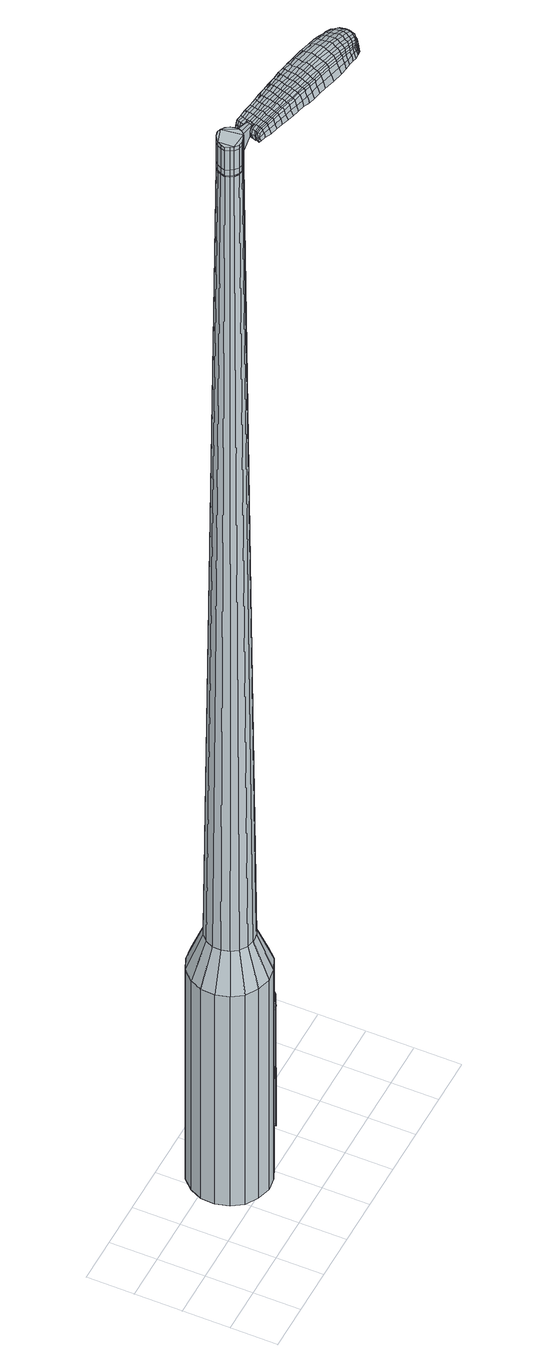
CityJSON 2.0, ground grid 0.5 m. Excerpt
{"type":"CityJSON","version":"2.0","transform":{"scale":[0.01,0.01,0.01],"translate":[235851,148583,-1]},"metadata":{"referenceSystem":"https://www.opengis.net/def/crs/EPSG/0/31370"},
"CityObjects":{
"object1":{"type":"GenericCityObject","attributes":{"cluster":163,"mean_distance_to_centroid":0.31,"new_centroid_x":235852.28,"new_centroid_y":148583.85,"mean_distance_to_camera":7.47,"H1":-74.89,"H2":-70.82,"Z_final":111.39,"cluster2":-1,"proj_x":235851.47,"proj_y":148587.11,"id_line":62836,"bearing_l":256.15,"distance":3.35,"orientation":"left","G_obj":346.15},"geometry":[{"type":"MultiSurface","lod":"2","boundaries":[[[0,1,2,3]],[[1,4,5,2]],[[4,6,7,5]],[[6,8,9,7]],[[8,10,11,9]],[[10,12,13,11]],[[12,14,15,13]],[[14,16,17,15]],[[16,18,19,17]],[[18,20,21,19]],[[20,22,23,21]],[[22,24,25,23]],[[24,26,27,25]],[[26,28,29,27]],[[28,30,31,29]],[[30,32,33,31]],[[32,34,35,33]],[[34,0,3,35]],[[36,37,38,39]],[[38,40,41,42]],[[41,43,42]],[[42,44,45,46]],[[45,47,46]],[[46,48,49,50]],[[49,51,50]],[[42,46,50,38]],[[50,52,39,38]],[[53,36,39]],[[2,5,7,35]],[[7,9,11,15]],[[11,13,15]],[[15,17,19,23]],[[19,21,23]],[[23,25,27,31]],[[27,29,31]],[[15,23,31,7]],[[31,33,35,7]],[[3,2,35]],[[1,0,54,55]],[[0,34,56,54]],[[34,32,57,56]],[[32,30,58,57]],[[30,28,59,58]],[[28,26,60,59]],[[26,24,61,60]],[[24,22,62,61]],[[22,20,63,62]],[[20,18,64,63]],[[18,16,65,64]],[[16,14,66,65]],[[14,12,67,66]],[[12,10,68,67]],[[10,8,69,68]],[[8,6,70,69]],[[6,4,71,70]],[[4,1,55,71]],[[55,54,72,73]],[[54,56,74,72]],[[56,57,75,74]],[[57,58,76,75]],[[58,59,77,76]],[[59,60,78,77]],[[60,61,79,78]],[[61,62,80,79]],[[62,63,81,80]],[[63,64,82,81]],[[64,65,83,82]],[[65,66,84,83]],[[66,67,85,84]],[[67,68,86,85]],[[68,69,87,86]],[[69,70,88,87]],[[70,71,89,88]],[[71,55,73,89]],[[90,91,92,93]],[[74,94,91,90]],[[95,96,94,74]],[[76,97,96,95]],[[98,99,97,76]],[[100,101,99,98]],[[79,102,101,100]],[[80,103,102,79]],[[81,104,103,80]],[[82,105,104,81]],[[106,107,105,82]],[[84,108,107,106]],[[109,110,108,84]],[[111,112,110,109]],[[113,114,112,111]],[[88,115,114,113]],[[116,117,115,88]],[[93,92,117,116]],[[118,119,120,121]],[[122,118,121,123]],[[124,122,123,125]],[[126,124,125,127]],[[128,126,127,129]],[[130,128,129,131]],[[132,130,131,133]],[[134,132,133,135]],[[136,134,135,137]],[[138,136,137,139]],[[140,138,139,141]],[[142,140,141,143]],[[144,142,143,145]],[[146,144,145,147]],[[148,146,147,149]],[[150,148,149,151]],[[73,72,90,93]],[[72,74,90]],[[75,95,74]],[[75,76,95]],[[77,98,76]],[[77,78,100,98]],[[78,79,100]],[[83,106,82]],[[83,84,106]],[[85,109,84]],[[85,86,111,109]],[[86,87,113,111]],[[87,88,113]],[[89,116,88]],[[89,73,93,116]],[[152,153,92,91]],[[153,154,117,92]],[[154,115,117]],[[155,114,115]],[[155,156,112,114]],[[156,157,110,112]],[[157,108,110]],[[158,107,108]],[[158,105,107]],[[159,101,102]],[[159,160,99,101]],[[160,97,99]],[[161,96,97]],[[161,94,96]],[[152,91,94]],[[39,52,150,162]],[[153,152,163,151]],[[53,39,162,119]],[[152,94,120,163]],[[36,53,119,118]],[[94,161,121,120]],[[37,36,118,122]],[[161,97,123,121]],[[38,37,122,124]],[[97,160,125,123]],[[40,38,124,126]],[[160,159,127,125]],[[41,40,126,128]],[[159,102,129,127]],[[43,41,128,130]],[[102,103,131,129]],[[42,43,130,132]],[[103,104,133,131]],[[44,42,132,134]],[[104,105,135,133]],[[45,44,134,136]],[[105,158,137,135]],[[47,45,136,138]],[[158,108,139,137]],[[46,47,138,140]],[[108,157,141,139]],[[48,46,140,142]],[[157,156,143,141]],[[49,48,142,144]],[[156,155,145,143]],[[51,49,144,146]],[[155,115,147,145]],[[50,51,146,148]],[[115,154,149,147]],[[52,50,148,150]],[[154,153,151,149]],[[150,151,164,165]],[[151,163,166,164]],[[163,120,167,166]],[[120,119,168,167]],[[119,162,169,168]],[[162,150,165,169]],[[170,171,172,173]],[[174,170,173,175]],[[170,174,176,177]],[[171,170,177,178]],[[179,180,181,182]],[[183,179,182,184]],[[179,183,185,186]],[[180,179,186,187]],[[188,189,190,191]],[[192,188,191,193]],[[188,192,194,195]],[[189,188,195,196]],[[197,198,199,200]],[[201,197,200,202]],[[197,201,203,204]],[[198,197,204,205]],[[206,207,208,209]],[[210,206,209,211]],[[206,210,212,213]],[[207,206,213,214]],[[215,216,217,218]],[[219,215,218,220]],[[215,219,221,222]],[[216,215,222,223]],[[224,225,226,227]],[[216,224,227,217]],[[224,216,223,228]],[[225,224,228,229]],[[230,231,232,233]],[[225,230,233,226]],[[230,225,229,234]],[[231,230,234,235]],[[236,174,175,237]],[[231,236,237,232]],[[236,231,235,238]],[[174,236,238,176]],[[239,240,241,242]],[[243,239,242,244]],[[239,243,245,246]],[[240,239,246,247]],[[248,249,250,251]],[[240,248,251,241]],[[248,240,247,252]],[[249,248,252,253]],[[254,255,256,257]],[[249,254,257,250]],[[254,249,253,258]],[[255,254,258,259]],[[260,261,262,263]],[[255,260,263,256]],[[260,255,259,264]],[[261,260,264,265]],[[266,171,178,267]],[[261,266,267,262]],[[266,261,265,268]],[[171,266,268,172]],[[269,270,271,272]],[[273,269,272,274]],[[269,273,275,276]],[[270,269,276,277]],[[278,279,280,281]],[[270,278,281,271]],[[278,270,277,282]],[[279,278,282,283]],[[284,285,286,287]],[[279,284,287,280]],[[284,279,283,288]],[[285,284,288,289]],[[290,183,184,291]],[[285,290,291,286]],[[290,285,289,292]],[[183,290,292,185]],[[293,294,295,296]],[[297,293,296,298]],[[293,297,299,300]],[[294,293,300,301]],[[302,303,304,305]],[[294,302,305,295]],[[302,294,301,306]],[[303,302,306,307]],[[308,309,310,311]],[[303,308,311,304]],[[308,303,307,312]],[[309,308,312,313]],[[314,315,316,317]],[[309,314,317,310]],[[314,309,313,318]],[[315,314,318,319]],[[320,180,187,321]],[[315,320,321,316]],[[320,315,319,322]],[[180,320,322,181]],[[323,209,208,324]],[[325,323,324,326]],[[323,325,327,328]],[[209,323,328,211]],[[329,325,326,330]],[[331,329,330,332]],[[329,331,333,334]],[[325,329,334,327]],[[335,331,332,336]],[[337,335,336,338]],[[335,337,339,340]],[[331,335,340,333]],[[341,337,338,342]],[[343,341,342,344]],[[341,343,345,346]],[[337,341,346,339]],[[347,343,344,348]],[[198,347,348,199]],[[347,198,205,349]],[[343,347,349,345]],[[350,351,196,195]],[[352,350,195,194]],[[350,352,353,354]],[[351,350,354,355]],[[356,357,355,354]],[[358,356,354,353]],[[356,358,359,360]],[[357,356,360,361]],[[362,363,361,360]],[[364,362,360,359]],[[362,364,365,366]],[[363,362,366,367]],[[368,369,367,366]],[[370,368,366,365]],[[368,370,203,201]],[[369,368,201,202]],[[371,372,373,374]],[[273,371,374,275]],[[371,273,274,375]],[[372,371,375,376]],[[377,192,193,378]],[[372,377,378,373]],[[377,372,376,379]],[[192,377,379,194]],[[380,381,382,383]],[[219,380,383,221]],[[380,219,220,384]],[[381,380,384,385]],[[386,387,388,389]],[[381,386,389,382]],[[386,381,385,390]],[[387,386,390,391]],[[392,189,196,393]],[[387,392,393,388]],[[392,387,391,394]],[[189,392,394,190]],[[395,396,397,398]],[[177,395,398,178]],[[395,177,176,399]],[[396,395,399,400]],[[401,402,403,404]],[[396,401,404,397]],[[401,396,400,405]],[[402,401,405,406]],[[407,200,199,408]],[[402,407,408,403]],[[407,402,406,409]],[[200,407,409,202]],[[410,411,412,413]],[[182,410,413,184]],[[410,182,181,414]],[[411,410,414,415]],[[416,204,203,417]],[[411,416,417,412]],[[416,411,415,418]],[[204,416,418,205]],[[419,420,421,422]],[[297,419,422,299]],[[419,297,298,423]],[[420,419,423,424]],[[425,210,211,426]],[[420,425,426,421]],[[425,420,424,427]],[[210,425,427,212]],[[428,429,430,431]],[[243,428,431,245]],[[428,243,244,432]],[[429,428,432,433]],[[434,435,436,437]],[[429,434,437,430]],[[434,429,433,438]],[[435,434,438,439]],[[440,207,214,441]],[[435,440,441,436]],[[440,435,439,442]],[[207,440,442,208]],[[443,444,433,432]],[[242,443,432,244]],[[443,242,241,445]],[[444,443,445,446]],[[447,448,439,438]],[[444,447,438,433]],[[447,444,446,449]],[[448,447,449,450]],[[451,324,208,442]],[[448,451,442,439]],[[451,448,450,452]],[[324,451,452,326]],[[453,454,455,456]],[[300,453,456,301]],[[453,300,299,422]],[[454,453,422,421]],[[457,328,327,458]],[[454,457,458,455]],[[457,454,421,426]],[[328,457,426,211]],[[459,460,446,445]],[[251,459,445,241]],[[459,251,250,461]],[[460,459,461,462]],[[463,464,450,449]],[[460,463,449,446]],[[463,460,462,465]],[[464,463,465,466]],[[467,330,326,452]],[[464,467,452,450]],[[467,464,466,468]],[[330,467,468,332]],[[469,470,471,472]],[[306,469,472,307]],[[469,306,301,456]],[[470,469,456,455]],[[473,334,333,474]],[[470,473,474,471]],[[473,470,455,458]],[[334,473,458,327]],[[475,476,462,461]],[[257,475,461,250]],[[475,257,256,477]],[[476,475,477,478]],[[479,480,466,465]],[[476,479,465,462]],[[479,476,478,481]],[[480,479,481,482]],[[483,336,332,468]],[[480,483,468,466]],[[483,480,482,484]],[[336,483,484,338]],[[485,486,487,488]],[[312,485,488,313]],[[485,312,307,472]],[[486,485,472,471]],[[489,340,339,490]],[[486,489,490,487]],[[489,486,471,474]],[[340,489,474,333]],[[491,492,478,477]],[[263,491,477,256]],[[491,263,262,493]],[[492,491,493,494]],[[495,496,482,481]],[[492,495,481,478]],[[495,492,494,497]],[[496,495,497,498]],[[499,342,338,484]],[[496,499,484,482]],[[499,496,498,500]],[[342,499,500,344]],[[501,502,503,504]],[[318,501,504,319]],[[501,318,313,488]],[[502,501,488,487]],[[505,346,345,506]],[[502,505,506,503]],[[505,502,487,490]],[[346,505,490,339]],[[507,508,494,493]],[[267,507,493,262]],[[507,267,178,398]],[[508,507,398,397]],[[509,510,498,497]],[[508,509,497,494]],[[509,508,397,404]],[[510,509,404,403]],[[511,348,344,500]],[[510,511,500,498]],[[511,510,403,408]],[[348,511,408,199]],[[512,513,415,414]],[[322,512,414,181]],[[512,322,319,504]],[[513,512,504,503]],[[514,349,205,418]],[[513,514,418,415]],[[514,513,503,506]],[[349,514,506,345]],[[515,516,376,375]],[[272,515,375,274]],[[515,272,271,517]],[[516,515,517,518]],[[519,352,194,379]],[[516,519,379,376]],[[519,516,518,520]],[[352,519,520,353]],[[521,522,523,524]],[[222,521,524,223]],[[521,222,221,383]],[[522,521,383,382]],[[525,526,527,528]],[[522,525,528,523]],[[525,522,382,389]],[[526,525,389,388]],[[529,351,355,530]],[[526,529,530,527]],[[529,526,388,393]],[[351,529,393,196]],[[531,532,518,517]],[[281,531,517,271]],[[531,281,280,533]],[[532,531,533,534]],[[535,358,353,520]],[[532,535,520,518]],[[535,532,534,536]],[[358,535,536,359]],[[537,538,539,540]],[[228,537,540,229]],[[537,228,223,524]],[[538,537,524,523]],[[541,542,543,544]],[[538,541,544,539]],[[541,538,523,528]],[[542,541,528,527]],[[545,357,361,546]],[[542,545,546,543]],[[545,542,527,530]],[[357,545,530,355]],[[547,548,534,533]],[[287,547,533,280]],[[547,287,286,549]],[[548,547,549,550]],[[551,364,359,536]],[[548,551,536,534]],[[551,548,550,552]],[[364,551,552,365]],[[553,554,555,556]],[[234,553,556,235]],[[553,234,229,540]],[[554,553,540,539]],[[557,558,559,560]],[[554,557,560,555]],[[557,554,539,544]],[[558,557,544,543]],[[561,363,367,562]],[[558,561,562,559]],[[561,558,543,546]],[[363,561,546,361]],[[563,564,550,549]],[[291,563,549,286]],[[563,291,184,413]],[[564,563,413,412]],[[565,370,365,552]],[[564,565,552,550]],[[565,564,412,417]],[[370,565,417,203]],[[566,567,400,399]],[[238,566,399,176]],[[566,238,235,556]],[[567,566,556,555]],[[568,569,406,405]],[[567,568,405,400]],[[568,567,555,560]],[[569,568,560,559]],[[570,369,202,409]],[[569,570,409,406]],[[570,569,559,562]],[[369,570,562,367]],[[571,572,573,574]],[[574,573,575,576]],[[577,575,573,578]],[[578,573,572,579]],[[580,581,582,583]],[[583,582,584,585]],[[586,584,582,587]],[[587,582,581,588]],[[589,590,591,592]],[[592,591,593,594]],[[595,593,591,596]],[[596,591,590,597]],[[598,599,600,601]],[[601,600,602,603]],[[604,602,600,605]],[[605,600,599,606]],[[607,608,609,610]],[[610,609,611,612]],[[613,611,609,614]],[[614,609,608,615]],[[616,617,618,619]],[[619,618,620,621]],[[622,620,618,623]],[[623,618,617,624]],[[625,626,627,628]],[[628,627,617,616]],[[624,617,627,629]],[[629,627,626,630]],[[631,632,633,634]],[[634,633,626,625]],[[630,626,633,635]],[[635,633,632,636]],[[576,575,637,638]],[[638,637,632,631]],[[636,632,637,639]],[[639,637,575,577]],[[640,641,642,643]],[[643,642,644,645]],[[646,644,642,647]],[[647,642,641,648]],[[649,650,651,652]],[[652,651,641,640]],[[648,641,651,653]],[[653,651,650,654]],[[655,656,657,658]],[[658,657,650,649]],[[654,650,657,659]],[[659,657,656,660]],[[661,662,663,664]],[[664,663,656,655]],[[660,656,663,665]],[[665,663,662,666]],[[579,572,667,668]],[[668,667,662,661]],[[666,662,667,669]],[[669,667,572,571]],[[670,671,672,673]],[[673,672,674,675]],[[676,674,672,677]],[[677,672,671,678]],[[679,680,681,682]],[[682,681,671,670]],[[678,671,681,683]],[[683,681,680,684]],[[685,686,687,688]],[[688,687,680,679]],[[684,680,687,689]],[[689,687,686,690]],[[585,584,691,692]],[[692,691,686,685]],[[690,686,691,693]],[[693,691,584,586]],[[694,695,696,697]],[[697,696,698,699]],[[700,698,696,701]],[[701,696,695,702]],[[703,704,705,706]],[[706,705,695,694]],[[702,695,705,707]],[[707,705,704,708]],[[709,710,711,712]],[[712,711,704,703]],[[708,704,711,713]],[[713,711,710,714]],[[715,716,717,718]],[[718,717,710,709]],[[714,710,717,719]],[[719,717,716,720]],[[588,581,721,722]],[[722,721,716,715]],[[720,716,721,723]],[[723,721,581,580]],[[607,610,724,725]],[[725,724,726,727]],[[728,726,724,729]],[[729,724,610,612]],[[727,726,730,731]],[[731,730,732,733]],[[734,732,730,735]],[[735,730,726,728]],[[733,732,736,737]],[[737,736,738,739]],[[740,738,736,741]],[[741,736,732,734]],[[739,738,742,743]],[[743,742,744,745]],[[746,744,742,747]],[[747,742,738,740]],[[745,744,748,749]],[[749,748,599,598]],[[606,599,748,750]],[[750,748,744,746]],[[597,751,752,596]],[[596,752,753,595]],[[754,753,752,755]],[[755,752,751,756]],[[756,757,758,755]],[[755,758,759,754]],[[760,759,758,761]],[[761,758,757,762]],[[762,763,764,761]],[[761,764,765,760]],[[766,765,764,767]],[[767,764,763,768]],[[768,769,770,767]],[[767,770,771,766]],[[604,771,770,602]],[[602,770,769,603]],[[772,773,774,775]],[[775,774,674,676]],[[675,674,774,776]],[[776,774,773,777]],[[594,593,778,779]],[[779,778,773,772]],[[777,773,778,780]],[[780,778,593,595]],[[781,782,783,784]],[[784,783,620,622]],[[621,620,783,785]],[[785,783,782,786]],[[787,788,789,790]],[[790,789,782,781]],[[786,782,789,791]],[[791,789,788,792]],[[597,590,793,794]],[[794,793,788,787]],[[792,788,793,795]],[[795,793,590,589]],[[796,797,798,799]],[[799,798,578,579]],[[577,578,798,800]],[[800,798,797,801]],[[802,803,804,805]],[[805,804,797,796]],[[801,797,804,806]],[[806,804,803,807]],[[598,601,808,809]],[[809,808,803,802]],[[807,803,808,810]],[[810,808,601,603]],[[811,812,813,814]],[[814,813,583,585]],[[580,583,813,815]],[[815,813,812,816]],[[604,605,817,818]],[[818,817,812,811]],[[816,812,817,819]],[[819,817,605,606]],[[820,821,822,823]],[[823,822,698,700]],[[699,698,822,824]],[[824,822,821,825]],[[612,611,826,827]],[[827,826,821,820]],[[825,821,826,828]],[[828,826,611,613]],[[829,830,831]],[[831,830,644,646]],[[645,644,830,832]],[[832,830,833]],[[834,835,836,837]],[[837,836,830,829]],[[833,830,836,838]],[[838,836,835,839]],[[615,608,840,841]],[[841,840,835,834]],[[839,835,840,842]],[[842,840,608,607]],[[833,843,844,832]],[[832,844,643,645]],[[640,643,844,845]],[[845,844,843,846]],[[839,847,848,838]],[[838,848,843,833]],[[846,843,848,849]],[[849,848,847,850]],[[607,725,851,842]],[[842,851,847,839]],[[850,847,851,852]],[[852,851,725,727]],[[853,854,855,856]],[[856,855,701,702]],[[700,701,855,823]],[[823,855,854,820]],[[728,729,857,858]],[[858,857,854,853]],[[820,854,857,827]],[[827,857,729,612]],[[846,859,860,845]],[[845,860,652,640]],[[649,652,860,861]],[[861,860,859,862]],[[850,863,864,849]],[[849,864,859,846]],[[862,859,864,865]],[[865,864,863,866]],[[727,731,867,852]],[[852,867,863,850]],[[866,863,867,868]],[[868,867,731,733]],[[869,870,871,872]],[[872,871,707,708]],[[702,707,871,856]],[[856,871,870,853]],[[734,735,873,874]],[[874,873,870,869]],[[853,870,873,858]],[[858,873,735,728]],[[862,875,876,861]],[[861,876,658,649]],[[655,658,876,877]],[[877,876,875,878]],[[866,879,880,865]],[[865,880,875,862]],[[878,875,880,881]],[[881,880,879,882]],[[733,737,883,868]],[[868,883,879,866]],[[882,879,883,884]],[[884,883,737,739]],[[885,886,887,888]],[[888,887,713,714]],[[708,713,887,872]],[[872,887,886,869]],[[740,741,889,890]],[[890,889,886,885]],[[869,886,889,874]],[[874,889,741,734]],[[878,891,892,877]],[[877,892,664,655]],[[661,664,892,893]],[[893,892,891,894]],[[882,895,896,881]],[[881,896,891,878]],[[894,891,896,897]],[[897,896,895,898]],[[739,743,899,884]],[[884,899,895,882]],[[898,895,899,900]],[[900,899,743,745]],[[901,902,903,904]],[[904,903,719,720]],[[714,719,903,888]],[[888,903,902,885]],[[746,747,905,906]],[[906,905,902,901]],[[885,902,905,890]],[[890,905,747,740]],[[894,907,908,893]],[[893,908,668,661]],[[579,668,908,799]],[[799,908,907,796]],[[898,909,910,897]],[[897,910,907,894]],[[796,907,910,805]],[[805,910,909,802]],[[745,749,911,900]],[[900,911,909,898]],[[802,909,911,809]],[[809,911,749,598]],[[816,912,913,815]],[[815,913,723,580]],[[720,723,913,904]],[[904,913,912,901]],[[606,750,914,819]],[[819,914,912,816]],[[901,912,914,906]],[[906,914,750,746]],[[777,915,916,776]],[[776,916,673,675]],[[670,673,916,917]],[[917,916,915,918]],[[595,753,919,780]],[[780,919,915,777]],[[918,915,919,920]],[[920,919,753,754]],[[921,922,923,924]],[[924,923,623,624]],[[622,623,923,784]],[[784,923,922,781]],[[925,926,927,928]],[[928,927,922,921]],[[781,922,927,790]],[[790,927,926,787]],[[756,751,929,930]],[[930,929,926,925]],[[787,926,929,794]],[[794,929,751,597]],[[918,931,932,917]],[[917,932,682,670]],[[679,682,932,933]],[[933,932,931,934]],[[754,759,935,920]],[[920,935,931,918]],[[934,931,935,936]],[[936,935,759,760]],[[937,938,939,940]],[[940,939,629,630]],[[624,629,939,924]],[[924,939,938,921]],[[941,942,943,944]],[[944,943,938,937]],[[921,938,943,928]],[[928,943,942,925]],[[762,757,945,946]],[[946,945,942,941]],[[925,942,945,930]],[[930,945,757,756]],[[934,947,948,933]],[[933,948,688,679]],[[685,688,948,949]],[[949,948,947,950]],[[760,765,951,936]],[[936,951,947,934]],[[950,947,951,952]],[[952,951,765,766]],[[953,954,955,956]],[[956,955,635,636]],[[630,635,955,940]],[[940,955,954,937]],[[957,958,959,960]],[[960,959,954,953]],[[937,954,959,944]],[[944,959,958,941]],[[768,763,961,962]],[[962,961,958,957]],[[941,958,961,946]],[[946,961,763,762]],[[950,963,964,949]],[[949,964,692,685]],[[585,692,964,814]],[[814,964,963,811]],[[766,771,965,952]],[[952,965,963,950]],[[811,963,965,818]],[[818,965,771,604]],[[801,966,967,800]],[[800,967,639,577]],[[636,639,967,956]],[[956,967,966,953]],[[807,968,969,806]],[[806,969,966,801]],[[953,966,969,960]],[[960,969,968,957]],[[603,769,970,810]],[[810,970,968,807]],[[957,968,970,962]],[[962,970,769,768]],[[571,574,173,172]],[[574,576,175,173]],[[586,587,186,185]],[[587,588,187,186]],[[589,592,191,190]],[[592,594,193,191]],[[613,614,213,212]],[[614,615,214,213]],[[616,619,218,217]],[[619,621,220,218]],[[625,628,227,226]],[[628,616,217,227]],[[631,634,233,232]],[[634,625,226,233]],[[576,638,237,175]],[[638,631,232,237]],[[646,647,246,245]],[[647,648,247,246]],[[648,653,252,247]],[[653,654,253,252]],[[654,659,258,253]],[[659,660,259,258]],[[660,665,264,259]],[[665,666,265,264]],[[666,669,268,265]],[[669,571,172,268]],[[676,677,276,275]],[[677,678,277,276]],[[678,683,282,277]],[[683,684,283,282]],[[684,689,288,283]],[[689,690,289,288]],[[690,693,292,289]],[[693,586,185,292]],[[694,697,296,295]],[[697,699,298,296]],[[703,706,305,304]],[[706,694,295,305]],[[709,712,311,310]],[[712,703,304,311]],[[715,718,317,316]],[[718,709,310,317]],[[588,722,321,187]],[[722,715,316,321]],[[772,775,374,373]],[[775,676,275,374]],[[594,779,378,193]],[[779,772,373,378]],[[621,785,384,220]],[[785,786,385,384]],[[786,791,390,385]],[[791,792,391,390]],[[792,795,394,391]],[[795,589,190,394]],[[699,824,423,298]],[[824,825,424,423]],[[825,828,427,424]],[[828,613,212,427]],[[829,831,431,430]],[[831,646,245,431]],[[834,837,437,436]],[[837,829,430,437]],[[615,841,441,214]],[[841,834,436,441]],[[971,972,973,974]],[[975,976,974,973]],[[977,978,979,980]],[[981,982,983,984]],[[972,985,986,973]],[[987,975,973,986]],[[988,977,980,989]],[[990,991,982,981]],[[985,992,993,986]],[[993,994,987,986]],[[995,988,989,996]],[[997,991,990,998]],[[992,999,1000,993]],[[1000,1001,994,993]],[[1002,995,996,1003]],[[1004,997,998,1005]],[[1006,1007,1008,1009]],[[1010,1011,1007,1006]],[[1010,1012,1013,1011]],[[1012,1014,1015,1013]],[[1016,1017,1018,1019]],[[1020,1021,1017,1016]],[[1022,1023,1021,1020]],[[1024,1025,1023,1022]],[[1019,1008,1007,1016]],[[1016,1007,1011,1020]],[[1011,1013,1022,1020]],[[1013,1015,1024,1022]],[[980,979,976,975]],[[989,980,975,987]],[[994,996,989,987]],[[1001,1003,996,994]],[[981,984,978,977]],[[990,981,977,988]],[[998,990,988,995]],[[1005,998,995,1002]],[[982,1006,1009,983]],[[991,1010,1006,982]],[[1012,1010,991,997]],[[1014,1012,997,1004]],[[1026,1027,1028,1029]],[[1028,1030,1031,1032]],[[1028,1032,1033,1034]],[[1028,1034,1029]],[[1035,1026,1029,1036]],[[1037,1036,1029,1038]],[[1039,1038,1029]],[[1040,1028,1027,1041]],[[1042,1040,1041,1043]],[[1044,1042,1043,1045]],[[1046,1044,1045,1047]],[[1048,1046,1047,1049]],[[1049,1050,1051,1052]],[[1049,1052,1053,1054]],[[1049,1054,1055,1056]],[[1055,1057,1058,1059]],[[1055,1059,1060,1061]],[[1055,1061,1056]],[[1049,1056,1048]],[[1062,1063,1027,1026]],[[1064,1065,1030,1028]],[[1066,1067,1039,1029]],[[1063,1068,1041,1027]],[[1069,1064,1028,1040]],[[1068,1070,1043,1041]],[[1071,1069,1040,1042]],[[1070,1072,1045,1043]],[[1073,1071,1042,1044]],[[1072,1074,1047,1045]],[[1075,1073,1044,1046]],[[1074,1076,1049,1047]],[[1077,1075,1046,1048]],[[1076,1078,1050,1049]],[[1079,1080,1057,1055]],[[1081,1077,1048,1056]],[[1051,1050,1078,1082]],[[1052,1051,1082,1083]],[[1053,1052,1083,1084]],[[1054,1053,1084,1085]],[[1055,1054,1085,1079]],[[1086,1062,1026,1035]],[[1087,1086,1035,1036]],[[1088,1087,1036,1037]],[[1089,1088,1037,1038]],[[1067,1089,1038,1039]],[[1031,1030,1065,1090]],[[1058,1057,1080,1091]],[[1032,1031,1090,1092]],[[1033,1032,1092,1093]],[[1034,1033,1093,1094]],[[1029,1034,1094,1066]],[[1059,1058,1091,1095]],[[1060,1059,1095,1096]],[[1061,1060,1096,1097]],[[1056,1061,1097,1081]]]}]}
},
"vertices":[
[171,76,384],[165,63,384],[165,63,96],[171,76,96],[155,52,384],[155,52,96],[141,46,384],[141,46,96],[127,44,384],[127,44,96],[113,48,384],[113,48,96],[100,56,384],[100,56,96],[92,68,384],[92,68,96],[88,82,384],[88,82,96],[89,97,384],[89,97,96],[95,110,384],[95,110,96],[105,121,384],[105,121,96],[118,127,384],[118,127,96],[133,129,384],[133,129,96],[147,125,384],[147,125,96],[159,117,384],[159,117,96],[168,105,384],[168,105,96],[172,91,384],[172,91,96],[142,92,1524],[139,96,1524],[135,99,1524],[143,83,1524],[131,100,1524],[126,99,1524],[119,94,1524],[122,97,1524],[117,90,1524],[116,85,1524],[120,77,1524],[118,81,1524],[124,74,1524],[129,73,1524],[138,76,1524],[133,74,1524],[141,79,1524],[143,88,1524],[154,81,429],[151,73,429],[155,89,429],[152,98,429],[147,105,429],[140,110,429],[131,112,429],[123,111,429],[115,107,429],[109,101,429],[105,93,429],[105,84,429],[107,75,429],[112,68,429],[120,63,429],[128,61,429],[137,62,429],[145,66,429],[143,83,1483],[141,79,1483],[143,88,1483],[142,92,1483],[139,96,1483],[135,99,1483],[131,100,1483],[126,99,1483],[122,97,1483],[119,94,1483],[117,90,1483],[116,85,1483],[118,81,1483],[120,77,1483],[124,74,1483],[129,73,1483],[133,74,1483],[138,76,1483],[142,83,1483],[142,83,1485],[140,79,1485],[140,79,1483],[143,88,1485],[141,92,1483],[141,92,1485],[139,96,1485],[135,98,1483],[135,98,1485],[131,99,1483],[131,99,1485],[126,99,1485],[122,97,1485],[119,94,1485],[117,90,1485],[117,85,1483],[117,85,1485],[118,81,1485],[121,77,1483],[121,77,1485],[125,75,1483],[125,75,1485],[129,74,1483],[129,74,1485],[133,74,1485],[137,76,1483],[137,76,1485],[142,92,1519],[143,88,1519],[143,88,1493],[142,92,1493],[139,96,1519],[139,96,1493],[135,99,1519],[135,99,1493],[131,100,1519],[131,100,1493],[126,99,1519],[126,99,1493],[122,97,1519],[122,97,1493],[119,94,1519],[119,94,1493],[117,90,1519],[117,90,1493],[116,85,1519],[116,85,1493],[118,81,1519],[118,81,1493],[120,77,1519],[120,77,1493],[124,74,1519],[124,74,1493],[129,73,1519],[129,73,1493],[133,74,1519],[133,74,1493],[138,76,1519],[138,76,1493],[141,79,1519],[141,79,1493],[143,83,1485],[141,79,1485],[138,76,1485],[129,73,1485],[124,74,1485],[120,77,1485],[116,85,1485],[131,100,1485],[135,99,1485],[142,92,1485],[143,83,1519],[143,83,1493],[160,76,1513],[160,76,1518],[161,79,1513],[162,82,1513],[162,82,1518],[161,79,1518],[228,42,1519],[221,44,1518],[222,42,1509],[229,40,1510],[236,40,1519],[237,38,1510],[236,42,1526],[228,44,1525],[221,46,1525],[238,79,1519],[231,81,1518],[229,80,1525],[236,78,1525],[246,78,1519],[245,76,1526],[248,79,1510],[239,81,1510],[232,82,1509],[305,45,1519],[304,41,1519],[305,41,1513],[306,45,1513],[305,49,1519],[305,49,1513],[303,49,1524],[303,45,1524],[302,42,1524],[233,63,1530],[226,64,1529],[225,61,1529],[232,59,1530],[242,60,1531],[241,57,1531],[242,64,1530],[234,66,1530],[226,68,1529],[154,82,1512],[154,79,1512],[155,79,1517],[155,81,1517],[155,85,1512],[156,84,1517],[156,85,1506],[155,82,1506],[154,79,1506],[286,29,1519],[283,30,1519],[283,28,1512],[287,28,1512],[288,29,1518],[289,28,1512],[288,30,1522],[286,31,1523],[283,31,1524],[278,30,1519],[272,31,1519],[273,30,1512],[279,29,1512],[278,32,1524],[272,33,1525],[267,32,1519],[259,34,1519],[260,32,1511],[267,31,1511],[266,34,1526],[258,36,1526],[248,37,1519],[249,35,1510],[247,39,1526],[158,64,1513],[165,62,1513],[164,63,1518],[157,65,1517],[152,66,1512],[153,66,1516],[153,65,1506],[158,63,1507],[165,60,1507],[172,59,1514],[179,57,1515],[179,59,1520],[172,61,1519],[173,58,1507],[180,56,1507],[186,55,1515],[193,53,1516],[193,54,1522],[186,56,1521],[187,53,1508],[194,51,1508],[200,50,1517],[207,48,1517],[207,50,1524],[200,52,1523],[201,49,1508],[208,47,1509],[214,46,1518],[214,48,1524],[215,44,1509],[295,64,1519],[292,65,1519],[292,64,1524],[295,63,1523],[298,63,1518],[297,62,1522],[299,64,1512],[297,65,1512],[293,66,1512],[288,67,1519],[282,68,1519],[281,67,1525],[287,65,1524],[289,68,1512],[284,70,1512],[276,70,1519],[269,72,1519],[268,71,1526],[275,69,1526],[278,71,1511],[270,73,1511],[258,75,1519],[256,74,1526],[259,76,1510],[165,93,1513],[172,92,1513],[174,93,1507],[166,94,1507],[159,94,1512],[160,95,1506],[160,93,1516],[164,92,1517],[171,91,1518],[180,91,1514],[187,89,1515],[189,90,1507],[181,91,1507],[179,89,1519],[186,88,1520],[195,88,1515],[202,86,1516],[203,88,1508],[196,89,1508],[193,87,1521],[201,85,1522],[209,85,1517],[216,84,1517],[218,85,1509],[211,86,1508],[208,84,1523],[215,82,1524],[224,82,1518],[225,83,1509],[222,81,1524],[161,80,1519],[160,78,1519],[168,78,1520],[167,76,1520],[169,81,1520],[161,83,1519],[175,76,1522],[175,74,1522],[182,75,1523],[182,72,1523],[183,78,1523],[176,79,1521],[190,73,1524],[189,70,1524],[197,71,1525],[196,68,1525],[198,74,1525],[190,76,1524],[204,69,1526],[203,67,1526],[211,68,1527],[210,65,1527],[212,71,1527],[205,73,1526],[218,66,1528],[218,63,1528],[219,69,1528],[300,46,1527],[299,42,1527],[300,50,1526],[296,51,1527],[296,47,1528],[295,44,1528],[290,49,1529],[289,45,1529],[290,53,1528],[283,55,1530],[283,50,1530],[282,47,1530],[275,52,1531],[275,49,1531],[276,56,1530],[267,58,1531],[267,54,1531],[266,51,1531],[254,57,1531],[253,54,1531],[255,61,1531],[299,61,1518],[301,59,1519],[302,59,1513],[300,62,1513],[298,61,1523],[300,58,1523],[303,54,1519],[304,54,1513],[302,54,1524],[291,30,1518],[293,31,1518],[292,32,1523],[290,31,1523],[291,28,1513],[294,30,1513],[297,33,1519],[300,35,1519],[298,36,1524],[295,33,1523],[297,32,1513],[300,35,1513],[302,38,1519],[301,38,1524],[303,38,1513],[228,45,1528],[228,47,1528],[221,49,1528],[221,47,1527],[236,43,1528],[237,45,1529],[229,50,1529],[230,53,1530],[223,55,1529],[222,52,1528],[238,47,1529],[239,51,1530],[231,56,1530],[224,58,1529],[240,54,1531],[236,77,1528],[235,74,1529],[244,73,1529],[244,75,1528],[229,78,1527],[228,76,1528],[234,71,1529],[243,69,1530],[227,72,1528],[157,93,1512],[157,91,1512],[158,91,1517],[158,92,1517],[158,94,1506],[158,92,1506],[156,88,1512],[157,88,1517],[157,88,1506],[151,67,1512],[151,69,1512],[152,68,1506],[151,66,1506],[152,68,1517],[152,69,1517],[152,71,1512],[152,74,1512],[153,73,1506],[152,70,1506],[153,71,1517],[154,74,1517],[153,76,1512],[154,76,1506],[154,76,1517],[157,66,1519],[158,68,1519],[164,64,1520],[165,66,1520],[158,70,1519],[159,73,1519],[165,68,1520],[166,71,1520],[159,75,1519],[167,73,1520],[164,91,1519],[163,89,1519],[170,88,1520],[171,90,1520],[162,86,1519],[170,85,1520],[172,62,1521],[172,64,1521],[179,60,1522],[179,62,1522],[173,66,1521],[173,69,1521],[180,64,1522],[180,67,1523],[174,71,1522],[181,69,1523],[178,88,1521],[178,86,1521],[185,85,1522],[186,87,1522],[177,83,1521],[184,81,1522],[186,58,1523],[186,60,1523],[193,56,1524],[193,58,1524],[187,62,1523],[188,65,1524],[194,60,1525],[195,63,1525],[188,67,1524],[195,66,1525],[193,85,1523],[192,83,1523],[200,82,1524],[200,84,1524],[191,80,1524],[199,78,1525],[200,54,1525],[200,55,1525],[207,52,1526],[208,53,1526],[201,58,1526],[202,61,1526],[208,56,1527],[209,59,1527],[203,64,1526],[210,62,1527],[207,82,1525],[207,80,1525],[214,79,1526],[214,81,1526],[206,77,1526],[213,75,1527],[214,49,1527],[215,51,1527],[215,54,1527],[216,57,1528],[217,60,1528],[222,80,1527],[221,77,1527],[220,74,1528],[296,61,1525],[297,59,1525],[292,62,1526],[294,60,1526],[299,55,1526],[295,56,1527],[287,31,1525],[290,32,1525],[286,33,1526],[284,32,1525],[293,34,1525],[295,36,1526],[291,37,1527],[289,35,1526],[298,39,1526],[293,40,1527],[287,64,1526],[288,62,1527],[281,66,1527],[282,63,1528],[289,58,1528],[283,59,1529],[279,33,1526],[281,34,1527],[275,35,1528],[273,34,1527],[283,36,1527],[285,38,1528],[279,40,1529],[277,37,1528],[287,42,1528],[280,43,1530],[275,68,1528],[276,65,1529],[267,70,1528],[268,67,1529],[276,61,1529],[268,63,1530],[267,35,1528],[268,37,1528],[260,39,1529],[259,37,1528],[270,39,1529],[272,42,1530],[263,44,1530],[262,41,1530],[273,45,1530],[264,47,1531],[256,72,1529],[256,70,1529],[255,66,1530],[248,40,1528],[249,42,1529],[250,44,1530],[251,47,1530],[252,51,1531],[223,44,1509],[222,46,1518],[229,44,1518],[230,42,1509],[237,42,1519],[238,40,1510],[236,43,1525],[228,46,1525],[221,48,1525],[229,78,1525],[230,79,1518],[237,78,1518],[236,76,1525],[246,76,1519],[244,75,1525],[247,77,1510],[239,79,1509],[232,80,1509],[302,42,1513],[302,42,1519],[302,45,1519],[303,45,1513],[302,49,1519],[303,49,1513],[301,49,1524],[301,46,1524],[300,42,1524],[225,61,1528],[226,64,1528],[233,62,1529],[232,59,1529],[242,60,1529],[241,57,1529],[243,64,1529],[234,66,1529],[227,67,1528],[157,78,1516],[156,79,1512],[156,81,1512],[157,81,1516],[157,84,1512],[158,84,1516],[158,84,1506],[157,81,1506],[157,78,1506],[284,30,1512],[283,32,1519],[286,31,1518],[287,30,1512],[288,31,1518],[289,30,1512],[288,32,1522],[286,33,1523],[283,33,1523],[273,32,1512],[273,33,1519],[278,32,1519],[279,31,1512],[278,34,1524],[272,35,1525],[260,34,1511],[259,36,1519],[267,34,1519],[268,33,1511],[267,36,1525],[259,38,1526],[248,39,1519],[249,37,1510],[248,40,1526],[165,65,1518],[165,63,1513],[158,66,1513],[158,67,1517],[154,67,1512],[155,68,1515],[154,66,1506],[159,64,1506],[166,62,1507],[179,60,1520],[180,59,1514],[173,61,1514],[172,63,1519],[173,60,1507],[181,57,1507],[194,56,1522],[194,55,1516],[187,57,1515],[187,58,1521],[188,55,1508],[195,53,1508],[208,52,1523],[208,50,1517],[201,52,1516],[201,54,1522],[202,51,1508],[209,48,1508],[215,48,1517],[215,50,1524],[216,46,1509],[291,62,1523],[291,63,1519],[294,62,1518],[294,61,1523],[296,61,1518],[295,60,1522],[297,62,1512],[296,63,1512],[293,64,1512],[281,65,1525],[282,67,1519],[287,65,1519],[286,64,1524],[288,66,1512],[283,68,1512],[267,69,1526],[268,70,1519],[276,68,1519],[275,67,1525],[277,69,1511],[270,71,1511],[257,73,1519],[256,72,1526],[259,74,1510],[173,91,1507],[172,90,1513],[165,91,1513],[166,92,1506],[160,92,1512],[161,93,1506],[160,91,1515],[164,90,1517],[171,89,1518],[188,88,1507],[187,87,1514],[180,89,1514],[181,89,1507],[179,88,1519],[186,86,1520],[203,86,1508],[202,84,1516],[194,86,1515],[196,87,1508],[193,85,1521],[201,83,1522],[218,83,1508],[216,82,1517],[209,83,1516],[210,84,1508],[208,82,1522],[215,81,1523],[223,80,1517],[225,82,1509],[222,79,1524],[162,80,1518],[161,77,1518],[168,78,1519],[168,76,1519],[169,81,1519],[162,83,1518],[176,76,1520],[175,74,1520],[183,75,1521],[182,72,1521],[184,77,1521],[176,79,1520],[190,73,1523],[190,70,1523],[197,71,1524],[197,68,1524],[198,74,1524],[191,76,1523],[205,69,1525],[204,67,1525],[212,68,1526],[211,65,1526],[213,71,1526],[205,72,1525],[219,66,1527],[218,63,1527],[220,69,1527],[298,43,1526],[299,46,1526],[299,50,1525],[295,51,1526],[295,47,1526],[294,44,1526],[288,45,1528],[289,49,1528],[289,52,1527],[282,54,1528],[282,50,1529],[281,47,1529],[274,49,1530],[275,52,1530],[276,56,1529],[267,58,1530],[266,54,1530],[266,51,1530],[253,54,1530],[254,57,1530],[255,61,1530],[300,58,1513],[299,58,1518],[298,60,1518],[299,61,1512],[296,59,1523],[298,57,1523],[301,54,1519],[302,54,1513],[300,54,1523],[291,33,1523],[292,33,1518],[290,32,1518],[289,33,1523],[290,30,1512],[293,31,1512],[297,37,1523],[298,36,1519],[295,34,1519],[294,35,1523],[296,33,1513],[299,36,1513],[300,39,1519],[299,40,1524],[301,39,1513],[222,50,1527],[229,48,1527],[228,47,1527],[222,49,1526],[237,44,1527],[237,46,1528],[224,55,1528],[231,53,1528],[230,50,1528],[223,52,1527],[238,48,1528],[239,51,1529],[231,56,1529],[224,58,1528],[240,54,1529],[244,72,1528],[235,74,1527],[236,75,1527],[244,74,1527],[229,77,1526],[228,75,1527],[235,70,1528],[243,68,1528],[228,72,1527],[160,90,1516],[159,91,1512],[159,92,1512],[160,91,1516],[160,93,1506],[160,91,1506],[158,88,1512],[159,87,1516],[159,88,1506],[154,68,1506],[153,68,1512],[154,67,1506],[154,68,1516],[154,69,1516],[155,73,1506],[155,73,1512],[154,71,1512],[155,70,1506],[155,71,1516],[155,73,1516],[155,76,1512],[156,75,1506],[156,76,1516],[159,68,1518],[158,67,1518],[165,65,1519],[165,66,1519],[160,72,1518],[159,70,1518],[166,68,1519],[167,71,1519],[160,75,1518],[167,73,1519],[171,88,1519],[164,89,1518],[164,90,1518],[171,89,1519],[163,86,1518],[170,84,1519],[173,64,1520],[172,63,1520],[180,61,1521],[180,62,1521],[174,69,1520],[173,66,1520],[180,64,1521],[181,67,1521],[174,71,1520],[182,69,1521],[185,84,1521],[178,86,1520],[178,87,1520],[186,86,1521],[177,83,1520],[185,81,1521],[187,60,1522],[187,59,1522],[194,57,1523],[194,58,1523],[188,65,1522],[188,62,1522],[195,60,1523],[195,63,1524],[189,67,1523],[196,66,1524],[200,81,1523],[193,83,1522],[193,84,1522],[200,83,1523],[192,80,1522],[199,78,1523],[201,56,1524],[201,55,1524],[208,53,1525],[208,54,1525],[202,61,1525],[202,58,1524],[209,56,1525],[210,59,1526],[203,64,1525],[210,62,1526],[214,78,1525],[207,80,1524],[207,81,1524],[215,80,1525],[206,76,1524],[213,75,1525],[215,52,1526],[215,51,1526],[217,57,1527],[216,54,1526],[217,60,1527],[221,77,1526],[222,78,1526],[221,73,1526],[296,58,1524],[294,60,1524],[291,61,1525],[293,59,1525],[298,54,1525],[294,55,1525],[286,34,1525],[289,34,1524],[287,33,1524],[284,33,1525],[291,38,1526],[294,37,1525],[292,35,1524],[288,36,1525],[297,40,1525],[293,41,1526],[287,61,1526],[286,63,1526],[281,65,1526],[281,63,1527],[289,57,1526],[282,59,1527],[274,36,1527],[280,35,1526],[279,34,1526],[273,35,1526],[278,41,1528],[285,39,1527],[283,37,1526],[276,38,1527],[287,42,1527],[280,44,1528],[275,64,1527],[275,66,1527],[267,68,1527],[267,67,1528],[276,60,1528],[267,62,1529],[260,39,1528],[268,38,1527],[267,37,1527],[259,38,1527],[263,45,1529],[272,42,1529],[270,40,1528],[262,42,1528],[273,46,1529],[264,48,1530],[256,69,1528],[256,71,1528],[255,65,1529],[249,42,1528],[248,41,1528],[251,48,1529],[250,45,1529],[252,51,1530],[154,66,1508],[155,73,1508],[187,64,1509],[185,56,1509],[207,58,1510],[205,50,1510],[246,48,1512],[243,39,1512],[226,43,1511],[228,52,1511],[263,44,1513],[276,41,1514],[274,32,1514],[261,35,1513],[157,80,1508],[189,72,1509],[209,67,1510],[248,57,1512],[230,61,1511],[265,53,1513],[278,50,1514],[159,86,1508],[190,79,1509],[212,75,1510],[250,66,1512],[233,70,1511],[281,58,1514],[268,62,1513],[160,93,1508],[192,87,1509],[214,83,1510],[252,75,1512],[235,79,1511],[283,67,1514],[270,71,1513],[289,38,1514],[294,38,1514],[293,31,1514],[287,30,1514],[291,46,1514],[296,45,1514],[293,54,1514],[298,52,1514],[296,63,1514],[299,59,1514],[300,40,1515],[303,42,1515],[303,41,1515],[299,36,1515],[301,44,1515],[304,43,1515],[302,48,1515],[304,44,1515],[303,53,1515],[304,45,1515],[157,120,334],[161,117,334],[161,117,165],[149,125,171],[157,120,165],[154,122,165],[152,123,166],[150,125,167],[149,125,169],[154,122,334],[152,123,333],[150,125,332],[149,125,331],[149,125,328],[169,105,165],[169,105,334],[173,91,165],[173,91,334],[172,76,165],[172,76,334],[166,62,165],[166,62,334],[156,51,165],[156,51,334],[152,49,334],[149,48,334],[146,46,333],[144,45,332],[143,45,331],[143,45,328],[152,49,165],[143,45,171],[143,45,169],[144,45,167],[146,46,166],[149,48,165],[156,117,334],[159,115,334],[159,115,165],[156,117,165],[147,123,171],[147,123,328],[167,104,334],[167,104,165],[170,91,334],[170,91,165],[169,77,334],[169,77,165],[164,64,334],[164,64,165],[154,54,334],[154,54,165],[151,52,334],[142,47,328],[142,47,171],[151,52,165],[148,50,334],[145,49,333],[143,48,332],[142,47,331],[153,119,334],[150,121,333],[149,122,332],[148,123,331],[153,119,165],[142,47,169],[150,121,166],[149,122,167],[148,123,169],[143,48,167],[145,49,166],[148,50,165]
]}
